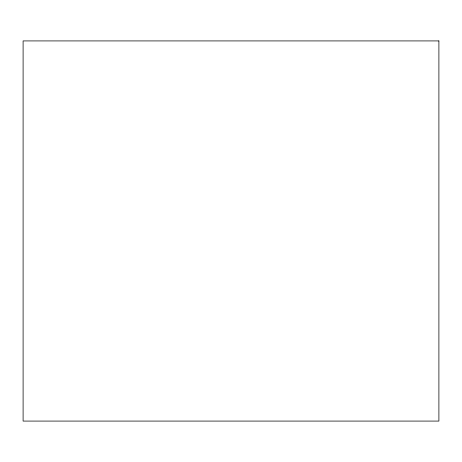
<?xml version="1.0" encoding="UTF-8"?>
<svg xmlns="http://www.w3.org/2000/svg" width="462" height="462" viewBox="0 0 462 462"><rect width="100%" height="100%" fill="white"/><g stroke="black" fill="none" stroke-linecap="round" stroke-linejoin="round"><path stroke-width="0.69" d="M438.9 40.922L23.1 40.922L23.1 421.078L438.9 421.078L438.9 40.922"/></g></svg>
